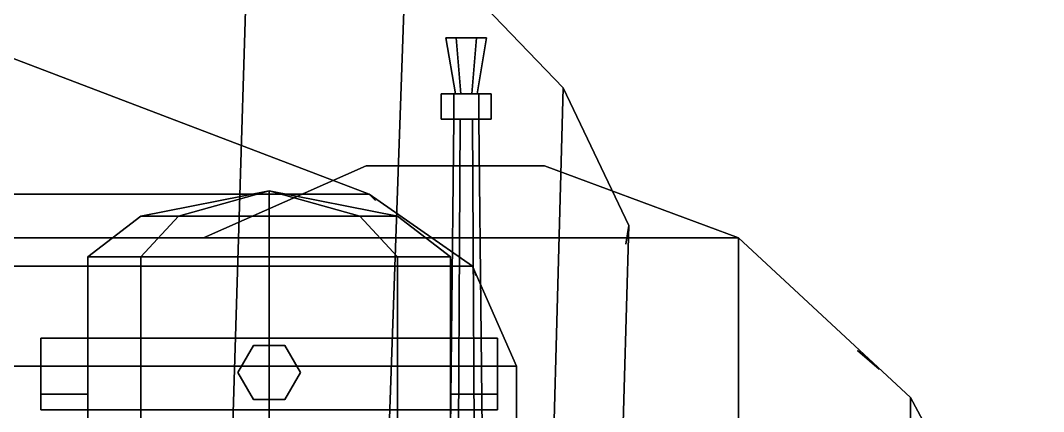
# Model space of a CAD drawing. Header units: millimetres. Extents: x -15 to 15, y -108 to 101.
# Drawn here: x 1.705 to 4.975, y -18.705 to -17.455 of the extents above; entities that cross this region are included whole.
import ezdxf

# ---------------------------------------------------------------- set-up
doc = ezdxf.new("R2010")
doc.units = ezdxf.units.MM
for name, color, linetype in [('citadelle', 3, 'Continuous'), ('gun', 1, 'Continuous'), ('platforms', 6, 'Continuous'), ('railings_mirrored', 6, 'Continuous'), ('superstructure', 4, 'Continuous')]:
    doc.layers.add(name, color=color, linetype=linetype)

msp = doc.modelspace()

# ---------------------------------------------------------------- linework, layer by layer
msp.add_3dface([(5.04, -21.15, -9.44), (0, -21.15, -9.55), (0, -15.27, -9.55), (6.59, -15.27, -9.44)])
at = {"layer": 'citadelle'}
msp.add_3dface([(12.11, -12.91, 4.59), (-12.11, -12.91, 4.59), (-11.83, -24.43, 4.59), (11.83, -24.43, 4.59)], dxfattribs=at)
at = {"layer": 'gun'}
for points in [[(3.065, -17.51, 13.68), (3.195, -17.51, 13.68), (3.1625, -17.51, 13.6237), (3.0975, -17.51, 13.6237)], [(3.0975, -17.51, 13.7363), (3.1625, -17.51, 13.7363), (3.195, -17.51, 13.68), (3.065, -17.51, 13.68)], [(3.1125, -17.69, 13.6497), (3.095, -17.69, 13.68), (3.065, -17.51, 13.68), (3.0975, -17.51, 13.6237)], [(3.095, -17.69, 13.68), (3.1125, -17.69, 13.7103), (3.0975, -17.51, 13.7363), (3.065, -17.51, 13.68)], [(3.1475, -17.69, 13.6497), (3.1125, -17.69, 13.6497), (3.0975, -17.51, 13.6237), (3.1625, -17.51, 13.6237)], [(3.1125, -17.69, 13.7103), (3.1475, -17.69, 13.7103), (3.1625, -17.51, 13.7363), (3.0975, -17.51, 13.7363)], [(3.165, -17.69, 13.68), (3.1475, -17.69, 13.6497), (3.1625, -17.51, 13.6237), (3.195, -17.51, 13.68)], [(3.1475, -17.69, 13.7103), (3.165, -17.69, 13.68), (3.195, -17.51, 13.68), (3.1625, -17.51, 13.7363)], [(3.05, -17.69, 13.68), (3.21, -17.69, 13.68), (3.17, -17.69, 13.6107), (3.09, -17.69, 13.6107)], [(3.09, -17.69, 13.7493), (3.17, -17.69, 13.7493), (3.21, -17.69, 13.68), (3.05, -17.69, 13.68)], [(3.09, -17.77, 13.6107), (3.05, -17.77, 13.68), (3.05, -17.69, 13.68), (3.09, -17.69, 13.6107)], [(3.05, -17.77, 13.68), (3.09, -17.77, 13.7493), (3.09, -17.69, 13.7493), (3.05, -17.69, 13.68)], [(3.17, -17.77, 13.6107), (3.09, -17.77, 13.6107), (3.09, -17.69, 13.6107), (3.17, -17.69, 13.6107)], [(3.09, -17.77, 13.7493), (3.17, -17.77, 13.7493), (3.17, -17.69, 13.7493), (3.09, -17.69, 13.7493)], [(3.21, -17.77, 13.68), (3.17, -17.77, 13.6107), (3.17, -17.69, 13.6107), (3.21, -17.69, 13.68)], [(3.17, -17.77, 13.7493), (3.21, -17.77, 13.68), (3.21, -17.69, 13.68), (3.17, -17.69, 13.7493)], [(3.09, -17.77, 13.6107), (3.17, -17.77, 13.6107), (3.21, -17.77, 13.68), (3.05, -17.77, 13.68)], [(3.05, -17.77, 13.68), (3.21, -17.77, 13.68), (3.17, -17.77, 13.7493), (3.09, -17.77, 13.7493)], [(3.11, -17.77, 13.7146), (3.09, -17.77, 13.68), (3.075, -19.16, 13.68), (3.1025, -19.16, 13.7276)], [(3.09, -17.77, 13.68), (3.11, -17.77, 13.6454), (3.1025, -19.16, 13.6324), (3.075, -19.16, 13.68)], [(3.15, -17.77, 13.7146), (3.11, -17.77, 13.7146), (3.1025, -19.16, 13.7276), (3.1575, -19.16, 13.7276)], [(3.11, -17.77, 13.6454), (3.15, -17.77, 13.6454), (3.1575, -19.16, 13.6324), (3.1025, -19.16, 13.6324)], [(3.17, -17.77, 13.68), (3.15, -17.77, 13.7146), (3.1575, -19.16, 13.7276), (3.185, -19.16, 13.68)], [(3.15, -17.77, 13.6454), (3.17, -17.77, 13.68), (3.185, -19.16, 13.68), (3.1575, -19.16, 13.6324)]]:
    msp.add_3dface(points, dxfattribs=at)
at = {"layer": 'platforms'}
for points in [[(0, -16.85, 22.68), (1.06, -21.4, 22.68), (1.41, -20.7, 22.68), (1.84, -20.17, 22.68)], [(1.41, -20.7, 22.53), (1.06, -21.4, 22.53), (0, -16.85, 22.53), (1.84, -20.17, 22.53)], [(0, -16.85, 22.68), (1.84, -20.17, 22.68), (2.34, -20.17, 22.68), (2.44, -16.9, 22.68)], [(2.34, -20.17, 22.53), (1.84, -20.17, 22.53), (0, -16.85, 22.53), (2.44, -16.9, 22.53)], [(2.44, -16.9, 22.68), (2.34, -20.17, 22.68), (2.84, -20, 22.68), (2.94, -17.15, 22.68)], [(2.84, -20, 22.53), (2.34, -20.17, 22.53), (2.44, -16.9, 22.53), (2.94, -17.15, 22.53)], [(3.39, -19.52, 22.53), (2.84, -20, 22.53), (2.94, -17.15, 22.53), (3.44, -17.67, 22.53)], [(2.94, -17.15, 22.68), (2.84, -20, 22.68), (3.39, -19.52, 22.68), (3.44, -17.67, 22.68)], [(3.44, -17.67, 22.53), (2.94, -17.15, 22.53), (2.94, -17.15, 22.68), (3.44, -17.67, 22.68)], [(-0.67, -17.19, 25.57), (-2.82, -18.01, 25.57), (2.82, -18.01, 25.57), (0.67, -17.19, 25.57)], [(2.82, -18.01, 25.42), (-2.82, -18.01, 25.42), (-0.67, -17.19, 25.42), (0.67, -17.19, 25.42)], [(0.67, -17.19, 25.57), (2.82, -18.01, 25.57), (2.82, -18.01, 25.42), (0.67, -17.19, 25.42)], [(3.44, -17.67, 22.68), (3.39, -19.52, 22.68), (3.62, -19.15, 22.68), (3.65, -18.11, 22.68)], [(3.62, -19.15, 22.53), (3.39, -19.52, 22.53), (3.44, -17.67, 22.53), (3.65, -18.11, 22.53)], [(3.65, -18.11, 22.53), (3.44, -17.67, 22.53), (3.44, -17.67, 22.68), (3.65, -18.11, 22.68)], [(2.29, -18.15, 12.63), (4, -18.15, 12.63), (3.38, -17.92, 12.63), (2.81, -17.92, 12.63)], [(2.81, -17.92, 12.48), (2.29, -18.15, 12.48), (2.29, -18.15, 12.63), (2.81, -17.92, 12.63)], [(3.38, -17.92, 12.48), (4, -18.15, 12.48), (2.29, -18.15, 12.48), (2.81, -17.92, 12.48)], [(2.81, -17.92, 12.63), (3.38, -17.92, 12.63), (3.38, -17.92, 12.48), (2.81, -17.92, 12.48)], [(3.38, -17.92, 12.63), (4, -18.15, 12.63), (4, -18.15, 12.48), (3.38, -17.92, 12.48)], [(3.15, -18.24, 25.42), (-3.15, -18.24, 25.42), (-2.82, -18.01, 25.42), (2.82, -18.01, 25.42)], [(-2.82, -18.01, 25.57), (-3.15, -18.24, 25.57), (3.15, -18.24, 25.57), (2.82, -18.01, 25.57)], [(2.82, -18.01, 25.57), (3.15, -18.24, 25.57), (3.15, -18.24, 25.42), (2.82, -18.01, 25.42)], [(3.65, -18.11, 22.68), (3.62, -19.15, 22.68), (3.62, -19.15, 22.53), (3.65, -18.11, 22.53)], [(-4, -18.15, 12.63), (-4, -31.47, 12.63), (4, -31.47, 12.63), (4, -18.15, 12.63)], [(2.29, -18.15, 12.48), (-2.29, -18.15, 12.48), (-2.29, -18.15, 12.63), (2.29, -18.15, 12.63)], [(4, -31.47, 12.48), (0, -39.75, 12.48), (0, -18.15, 12.48), (4, -18.15, 12.48)], [(4, -18.15, 12.63), (4, -21.36, 12.63), (4.55, -20.88, 12.63), (4.55, -18.66, 12.63)], [(4.55, -18.66, 12.48), (4, -18.15, 12.48), (4, -18.15, 12.63), (4.55, -18.66, 12.63)], [(4.55, -20.88, 12.48), (4, -21.36, 12.48), (4, -18.15, 12.48), (4.55, -18.66, 12.48)], [(-3.15, -18.24, 25.57), (-3.29, -18.56, 25.57), (3.29, -18.56, 25.57), (3.15, -18.24, 25.57)], [(3.29, -18.56, 25.42), (-3.29, -18.56, 25.42), (-3.15, -18.24, 25.42), (3.15, -18.24, 25.42)], [(3.15, -18.24, 25.57), (3.29, -18.56, 25.57), (3.29, -18.56, 25.42), (3.15, -18.24, 25.42)], [(3.29, -18.88, 25.42), (-3.29, -18.88, 25.42), (-3.29, -18.56, 25.42), (3.29, -18.56, 25.42)], [(-3.29, -18.56, 25.57), (-3.29, -18.88, 25.57), (3.29, -18.88, 25.57), (3.29, -18.56, 25.57)], [(3.29, -18.56, 25.57), (3.29, -18.88, 25.57), (3.29, -18.88, 25.42), (3.29, -18.56, 25.42)], [(4.55, -18.66, 12.63), (4.55, -20.88, 12.63), (4.78, -20.48, 12.63), (4.78, -19.09, 12.63)], [(4.78, -19.09, 12.48), (4.55, -18.66, 12.48), (4.55, -18.66, 12.63), (4.78, -19.09, 12.63)], [(4.78, -20.48, 12.48), (4.55, -20.88, 12.48), (4.55, -18.66, 12.48), (4.78, -19.09, 12.48)]]:
    msp.add_3dface(points, dxfattribs=at)
at = {"layer": 'railings_mirrored'}
for points in [[(3.44, -17.67, 22.97), (2.94, -17.15, 22.97), (2.94, -17.15, 23.04), (3.44, -17.67, 23.04)], [(3.44, -17.67, 23.04), (2.94, -17.15, 23.04), (2.94, -17.15, 22.97), (3.44, -17.67, 22.97)], [(3.44, -17.67, 23.4), (2.94, -17.15, 23.4), (2.94, -17.15, 23.33), (3.44, -17.67, 23.33)], [(3.44, -17.67, 23.33), (2.94, -17.15, 23.33), (2.94, -17.15, 23.4), (3.44, -17.67, 23.4)], [(3.44, -17.67, 23.65), (2.94, -17.15, 23.65), (2.94, -17.15, 23.72), (3.44, -17.67, 23.72)], [(3.44, -17.67, 23.72), (2.94, -17.15, 23.72), (2.94, -17.15, 23.65), (3.44, -17.67, 23.65)], [(2.82, -18.01, 25.93), (0.67, -17.19, 25.93), (0.67, -17.19, 25.86), (2.82, -18.01, 25.86)], [(2.82, -18.01, 25.86), (0.67, -17.19, 25.86), (0.67, -17.19, 25.93), (2.82, -18.01, 25.93)], [(2.82, -18.01, 26.22), (0.67, -17.19, 26.22), (0.67, -17.19, 26.29), (2.82, -18.01, 26.29)], [(2.82, -18.01, 26.29), (0.67, -17.19, 26.29), (0.67, -17.19, 26.22), (2.82, -18.01, 26.22)], [(2.82, -18.01, 26.61), (0.67, -17.19, 26.61), (0.67, -17.19, 26.54), (2.82, -18.01, 26.54)], [(2.82, -18.01, 26.54), (0.67, -17.19, 26.54), (0.67, -17.19, 26.61), (2.82, -18.01, 26.61)], [(3.65, -18.11, 23.04), (3.44, -17.67, 23.04), (3.44, -17.67, 22.97), (3.65, -18.11, 22.97)], [(3.65, -18.11, 22.97), (3.44, -17.67, 22.97), (3.44, -17.67, 23.04), (3.65, -18.11, 23.04)], [(3.65, -18.11, 23.33), (3.44, -17.67, 23.33), (3.44, -17.67, 23.4), (3.65, -18.11, 23.4)], [(3.65, -18.11, 23.4), (3.44, -17.67, 23.4), (3.44, -17.67, 23.33), (3.65, -18.11, 23.33)], [(3.65, -18.11, 23.72), (3.44, -17.67, 23.72), (3.44, -17.67, 23.65), (3.65, -18.11, 23.65)], [(3.65, -18.11, 23.65), (3.44, -17.67, 23.65), (3.44, -17.67, 23.72), (3.65, -18.11, 23.72)], [(2.81, -17.92, 12.92), (2.29, -18.15, 12.92), (2.29, -18.15, 12.99), (2.81, -17.92, 12.99)], [(2.81, -17.92, 12.99), (2.29, -18.15, 12.99), (2.29, -18.15, 12.92), (2.81, -17.92, 12.92)], [(2.81, -17.92, 13.35), (2.29, -18.15, 13.35), (2.29, -18.15, 13.28), (2.81, -17.92, 13.28)], [(2.81, -17.92, 13.28), (2.29, -18.15, 13.28), (2.29, -18.15, 13.35), (2.81, -17.92, 13.35)], [(2.81, -17.92, 13.6), (2.29, -18.15, 13.6), (2.29, -18.15, 13.67), (2.81, -17.92, 13.67)], [(2.81, -17.92, 13.67), (2.29, -18.15, 13.67), (2.29, -18.15, 13.6), (2.81, -17.92, 13.6)], [(3.38, -17.92, 12.99), (2.81, -17.92, 12.99), (2.81, -17.92, 12.92), (3.38, -17.92, 12.92)], [(3.38, -17.92, 12.92), (2.81, -17.92, 12.92), (2.81, -17.92, 12.99), (3.38, -17.92, 12.99)], [(3.38, -17.92, 13.28), (2.81, -17.92, 13.28), (2.81, -17.92, 13.35), (3.38, -17.92, 13.35)], [(3.38, -17.92, 13.35), (2.81, -17.92, 13.35), (2.81, -17.92, 13.28), (3.38, -17.92, 13.28)], [(2.87, -17.92, 12.63), (2.87, -17.92, 13.6), (2.81, -17.92, 13.6), (2.81, -17.92, 12.63)], [(2.81, -17.92, 12.63), (2.81, -17.92, 13.6), (2.87, -17.92, 13.6), (2.87, -17.92, 12.63)], [(3.38, -17.92, 13.67), (2.81, -17.92, 13.67), (2.81, -17.92, 13.6), (3.38, -17.92, 13.6)], [(3.38, -17.92, 13.6), (2.81, -17.92, 13.6), (2.81, -17.92, 13.67), (3.38, -17.92, 13.67)], [(3.38, -17.92, 12.63), (3.38, -17.92, 13.6), (3.32, -17.92, 13.6), (3.32, -17.92, 12.63)], [(3.32, -17.92, 12.63), (3.32, -17.92, 13.6), (3.38, -17.92, 13.6), (3.38, -17.92, 12.63)], [(4, -18.15, 12.92), (3.38, -17.92, 12.92), (3.38, -17.92, 12.99), (4, -18.15, 12.99)], [(4, -18.15, 12.99), (3.38, -17.92, 12.99), (3.38, -17.92, 12.92), (4, -18.15, 12.92)], [(4, -18.15, 13.35), (3.38, -17.92, 13.35), (3.38, -17.92, 13.28), (4, -18.15, 13.28)], [(4, -18.15, 13.28), (3.38, -17.92, 13.28), (3.38, -17.92, 13.35), (4, -18.15, 13.35)], [(4, -18.15, 13.6), (3.38, -17.92, 13.6), (3.38, -17.92, 13.67), (4, -18.15, 13.67)], [(4, -18.15, 13.67), (3.38, -17.92, 13.67), (3.38, -17.92, 13.6), (4, -18.15, 13.6)], [(3.15, -18.24, 25.86), (2.82, -18.01, 25.86), (2.82, -18.01, 25.93), (3.15, -18.24, 25.93)], [(3.15, -18.24, 25.93), (2.82, -18.01, 25.93), (2.82, -18.01, 25.86), (3.15, -18.24, 25.86)], [(3.15, -18.24, 26.29), (2.82, -18.01, 26.29), (2.82, -18.01, 26.22), (3.15, -18.24, 26.22)], [(3.15, -18.24, 26.22), (2.82, -18.01, 26.22), (2.82, -18.01, 26.29), (3.15, -18.24, 26.29)], [(2.84, -18.03, 25.57), (2.84, -18.03, 26.54), (2.82, -18.01, 26.54), (2.82, -18.01, 25.57)], [(2.82, -18.01, 25.57), (2.82, -18.01, 26.54), (2.84, -18.03, 26.54), (2.84, -18.03, 25.57)], [(3.15, -18.24, 26.54), (2.82, -18.01, 26.54), (2.82, -18.01, 26.61), (3.15, -18.24, 26.61)], [(3.15, -18.24, 26.61), (2.82, -18.01, 26.61), (2.82, -18.01, 26.54), (3.15, -18.24, 26.54)], [(3.62, -19.15, 22.97), (3.65, -18.11, 22.97), (3.65, -18.11, 23.04), (3.62, -19.15, 23.04)], [(3.62, -19.15, 23.04), (3.65, -18.11, 23.04), (3.65, -18.11, 22.97), (3.62, -19.15, 22.97)], [(3.62, -19.15, 23.4), (3.65, -18.11, 23.4), (3.65, -18.11, 23.33), (3.62, -19.15, 23.33)], [(3.62, -19.15, 23.33), (3.65, -18.11, 23.33), (3.65, -18.11, 23.4), (3.62, -19.15, 23.4)], [(3.62, -19.15, 23.65), (3.65, -18.11, 23.65), (3.65, -18.11, 23.72), (3.62, -19.15, 23.72)], [(3.62, -19.15, 23.72), (3.65, -18.11, 23.72), (3.65, -18.11, 23.65), (3.62, -19.15, 23.65)], [(3.64, -18.17, 22.68), (3.64, -18.17, 23.65), (3.65, -18.11, 23.65), (3.65, -18.11, 22.68)], [(3.65, -18.11, 22.68), (3.65, -18.11, 23.65), (3.64, -18.17, 23.65), (3.64, -18.17, 22.68)], [(2.29, -18.15, 12.92), (-2.29, -18.15, 12.92), (-2.29, -18.15, 12.99), (2.29, -18.15, 12.99)], [(2.29, -18.15, 12.99), (-2.29, -18.15, 12.99), (-2.29, -18.15, 12.92), (2.29, -18.15, 12.92)], [(2.29, -18.15, 13.35), (-2.29, -18.15, 13.35), (-2.29, -18.15, 13.28), (2.29, -18.15, 13.28)], [(2.29, -18.15, 13.28), (-2.29, -18.15, 13.28), (-2.29, -18.15, 13.35), (2.29, -18.15, 13.35)], [(2.29, -18.15, 13.6), (-2.29, -18.15, 13.6), (-2.29, -18.15, 13.67), (2.29, -18.15, 13.67)], [(2.29, -18.15, 13.67), (-2.29, -18.15, 13.67), (-2.29, -18.15, 13.6), (2.29, -18.15, 13.6)], [(4.55, -18.66, 12.99), (4, -18.15, 12.99), (4, -18.15, 12.92), (4.55, -18.66, 12.92)], [(4.55, -18.66, 12.92), (4, -18.15, 12.92), (4, -18.15, 12.99), (4.55, -18.66, 12.99)], [(4.55, -18.66, 13.28), (4, -18.15, 13.28), (4, -18.15, 13.35), (4.55, -18.66, 13.35)], [(4.55, -18.66, 13.35), (4, -18.15, 13.35), (4, -18.15, 13.28), (4.55, -18.66, 13.28)], [(4.55, -18.66, 13.67), (4, -18.15, 13.67), (4, -18.15, 13.6), (4.55, -18.66, 13.6)], [(4.55, -18.66, 13.6), (4, -18.15, 13.6), (4, -18.15, 13.67), (4.55, -18.66, 13.67)], [(3.29, -18.56, 25.86), (3.15, -18.24, 25.86), (3.15, -18.24, 25.93), (3.29, -18.56, 25.93)], [(3.29, -18.56, 25.93), (3.15, -18.24, 25.93), (3.15, -18.24, 25.86), (3.29, -18.56, 25.86)], [(3.29, -18.56, 26.29), (3.15, -18.24, 26.29), (3.15, -18.24, 26.22), (3.29, -18.56, 26.22)], [(3.29, -18.56, 26.22), (3.15, -18.24, 26.22), (3.15, -18.24, 26.29), (3.29, -18.56, 26.29)], [(3.16, -18.27, 25.57), (3.16, -18.27, 26.54), (3.15, -18.24, 26.54), (3.15, -18.24, 25.57)], [(3.15, -18.24, 25.57), (3.15, -18.24, 26.54), (3.16, -18.27, 26.54), (3.16, -18.27, 25.57)], [(3.29, -18.56, 26.54), (3.15, -18.24, 26.54), (3.15, -18.24, 26.61), (3.29, -18.56, 26.61)], [(3.29, -18.56, 26.61), (3.15, -18.24, 26.61), (3.15, -18.24, 26.54), (3.29, -18.56, 26.54)], [(4.45, -18.57, 12.63), (4.45, -18.57, 13.6), (4.38, -18.51, 13.6), (4.38, -18.51, 12.63)], [(4.38, -18.51, 12.63), (4.38, -18.51, 13.6), (4.45, -18.57, 13.6), (4.45, -18.57, 12.63)], [(3.29, -18.88, 25.86), (3.29, -18.56, 25.86), (3.29, -18.56, 25.93), (3.29, -18.88, 25.93)], [(3.29, -18.88, 25.93), (3.29, -18.56, 25.93), (3.29, -18.56, 25.86), (3.29, -18.88, 25.86)], [(3.29, -18.88, 26.29), (3.29, -18.56, 26.29), (3.29, -18.56, 26.22), (3.29, -18.88, 26.22)], [(3.29, -18.88, 26.22), (3.29, -18.56, 26.22), (3.29, -18.56, 26.29), (3.29, -18.88, 26.29)], [(3.29, -18.56, 25.57), (3.29, -18.56, 26.54), (3.29, -18.59, 26.54), (3.29, -18.59, 25.57)], [(3.29, -18.59, 25.57), (3.29, -18.59, 26.54), (3.29, -18.56, 26.54), (3.29, -18.56, 25.57)], [(3.29, -18.88, 26.54), (3.29, -18.56, 26.54), (3.29, -18.56, 26.61), (3.29, -18.88, 26.61)], [(3.29, -18.88, 26.61), (3.29, -18.56, 26.61), (3.29, -18.56, 26.54), (3.29, -18.88, 26.54)], [(4.78, -19.09, 12.92), (4.55, -18.66, 12.92), (4.55, -18.66, 12.99), (4.78, -19.09, 12.99)], [(4.78, -19.09, 12.99), (4.55, -18.66, 12.99), (4.55, -18.66, 12.92), (4.78, -19.09, 12.92)], [(4.78, -19.09, 13.35), (4.55, -18.66, 13.35), (4.55, -18.66, 13.28), (4.78, -19.09, 13.28)], [(4.78, -19.09, 13.28), (4.55, -18.66, 13.28), (4.55, -18.66, 13.35), (4.78, -19.09, 13.35)], [(4.78, -19.09, 13.6), (4.55, -18.66, 13.6), (4.55, -18.66, 13.67), (4.78, -19.09, 13.67)], [(4.78, -19.09, 13.67), (4.55, -18.66, 13.67), (4.55, -18.66, 13.6), (4.78, -19.09, 13.6)]]:
    msp.add_3dface(points, dxfattribs=at)
at = {"layer": 'superstructure'}
for points in [[(2.5, -18, 24.06), (2.21, -18.08, 23.77), (2.0899, -18.08, 24.06), (2.5, -18, 24.06)], [(2.5, -18, 24.06), (2.0899, -18.08, 24.06), (2.21, -18.08, 24.35), (2.5, -18, 24.06)], [(2.5, -18, 24.06), (2.5, -18.08, 23.6499), (2.21, -18.08, 23.77), (2.5, -18, 24.06)], [(2.5, -18, 24.06), (2.21, -18.08, 24.35), (2.5, -18.08, 24.4701), (2.5, -18, 24.06)], [(2.5, -18, 24.06), (2.79, -18.08, 23.77), (2.5, -18.08, 23.6499), (2.5, -18, 24.06)], [(2.5, -18, 24.06), (2.9101, -18.08, 24.06), (2.79, -18.08, 23.77), (2.5, -18, 24.06)], [(2.5, -18, 24.06), (2.79, -18.08, 24.35), (2.9101, -18.08, 24.06), (2.5, -18, 24.06)], [(2.5, -18, 24.06), (2.5, -18.08, 24.4701), (2.79, -18.08, 24.35), (2.5, -18, 24.06)], [(2.21, -18.08, 23.77), (2.0899, -18.21, 23.6499), (1.92, -18.21, 24.06), (2.0899, -18.08, 24.06)], [(2.0899, -18.08, 24.06), (1.92, -18.21, 24.06), (2.0899, -18.21, 24.4701), (2.21, -18.08, 24.35)], [(2.5, -18.08, 23.6499), (2.5, -18.21, 23.48), (2.0899, -18.21, 23.6499), (2.21, -18.08, 23.77)], [(2.21, -18.08, 24.35), (2.0899, -18.21, 24.4701), (2.5, -18.21, 24.64), (2.5, -18.08, 24.4701)], [(2.79, -18.08, 23.77), (2.9101, -18.21, 23.6499), (2.5, -18.21, 23.48), (2.5, -18.08, 23.6499)], [(2.5, -18.08, 24.4701), (2.5, -18.21, 24.64), (2.9101, -18.21, 24.4701), (2.79, -18.08, 24.35)], [(2.9101, -18.08, 24.06), (3.08, -18.21, 24.06), (2.9101, -18.21, 23.6499), (2.79, -18.08, 23.77)], [(2.79, -18.08, 24.35), (2.9101, -18.21, 24.4701), (3.08, -18.21, 24.06), (2.9101, -18.08, 24.06)], [(1.92, -18.21, 24.06), (2.0899, -18.21, 23.6499), (2.0899, -18.84, 23.6499), (1.92, -18.84, 24.06)], [(2.0899, -18.21, 24.4701), (1.92, -18.21, 24.06), (1.92, -18.84, 24.06), (2.0899, -18.84, 24.4701)], [(2.0899, -18.21, 23.6499), (2.5, -18.21, 23.48), (2.5, -18.84, 23.48), (2.0899, -18.84, 23.6499)], [(2.5, -18.21, 24.64), (2.0899, -18.21, 24.4701), (2.0899, -18.84, 24.4701), (2.5, -18.84, 24.64)], [(2.5, -18.21, 23.48), (2.9101, -18.21, 23.6499), (2.9101, -18.84, 23.6499), (2.5, -18.84, 23.48)], [(2.9101, -18.21, 24.4701), (2.5, -18.21, 24.64), (2.5, -18.84, 24.64), (2.9101, -18.84, 24.4701)], [(2.9101, -18.21, 23.6499), (3.08, -18.21, 24.06), (3.08, -18.84, 24.06), (2.9101, -18.84, 23.6499)], [(3.08, -18.21, 24.06), (2.9101, -18.21, 24.4701), (2.9101, -18.84, 24.4701), (3.08, -18.84, 24.06)], [(1.77, -18.7, 23.23), (1.77, -18.47, 23.23), (1.92, -18.47, 23.08), (1.92, -18.7, 23.08)], [(1.77, -18.47, 23.23), (3.23, -18.47, 23.23), (3.08, -18.47, 23.08), (1.92, -18.47, 23.08)], [(1.92, -18.65, 24.11), (1.92, -18.47, 24.11), (1.77, -18.47, 24.11), (1.77, -18.65, 24.11)], [(1.77, -18.47, 24.11), (1.77, -18.47, 23.23), (1.77, -18.7, 23.23), (1.77, -18.65, 24.11)], [(1.92, -18.47, 24.11), (1.92, -18.47, 23.23), (1.77, -18.47, 23.23), (1.77, -18.47, 24.11)], [(1.92, -18.47, 23.08), (3.08, -18.47, 23.08), (3.08, -18.7, 23.08), (1.92, -18.7, 23.08)], [(3.08, -18.7, 23.23), (3.08, -18.47, 23.23), (1.92, -18.47, 23.23), (1.92, -18.7, 23.23)], [(1.92, -18.7, 23.23), (1.92, -18.47, 23.23), (1.92, -18.47, 24.11), (1.92, -18.65, 24.11)], [(3.08, -18.7, 23.08), (3.08, -18.47, 23.08), (3.23, -18.47, 23.23), (3.23, -18.7, 23.23)], [(3.23, -18.47, 24.11), (3.23, -18.47, 23.23), (3.08, -18.47, 23.23), (3.08, -18.47, 24.11)], [(3.08, -18.47, 24.11), (3.08, -18.47, 23.23), (3.08, -18.7, 23.23), (3.08, -18.65, 24.11)], [(3.23, -18.65, 24.11), (3.23, -18.47, 24.11), (3.08, -18.47, 24.11), (3.08, -18.65, 24.11)], [(3.23, -18.7, 23.23), (3.23, -18.47, 23.23), (3.23, -18.47, 24.11), (3.23, -18.65, 24.11)], [(2.45, -18.4934, 22.68), (2.4, -18.58, 22.68), (2.4, -18.58, 23.08), (2.45, -18.4934, 23.08)], [(2.55, -18.4934, 22.68), (2.45, -18.4934, 22.68), (2.45, -18.4934, 23.08), (2.55, -18.4934, 23.08)], [(2.6, -18.58, 22.68), (2.55, -18.4934, 22.68), (2.55, -18.4934, 23.08), (2.6, -18.58, 23.08)], [(2.4, -18.58, 22.68), (2.45, -18.6666, 22.68), (2.45, -18.6666, 23.08), (2.4, -18.58, 23.08)], [(2.55, -18.6666, 22.68), (2.6, -18.58, 22.68), (2.6, -18.58, 23.08), (2.55, -18.6666, 23.08)], [(1.77, -18.65, 24.11), (1.77, -18.7, 23.23), (1.92, -18.7, 23.23), (1.92, -18.65, 24.11)], [(2.45, -18.6666, 22.68), (2.55, -18.6666, 22.68), (2.55, -18.6666, 23.08), (2.45, -18.6666, 23.08)], [(3.08, -18.65, 24.11), (3.08, -18.7, 23.23), (3.23, -18.7, 23.23), (3.23, -18.65, 24.11)], [(1.92, -18.7, 23.08), (3.08, -18.7, 23.08), (3.23, -18.7, 23.23), (1.77, -18.7, 23.23)]]:
    msp.add_3dface(points, dxfattribs=at)

doc.saveas('drawing.dxf')
